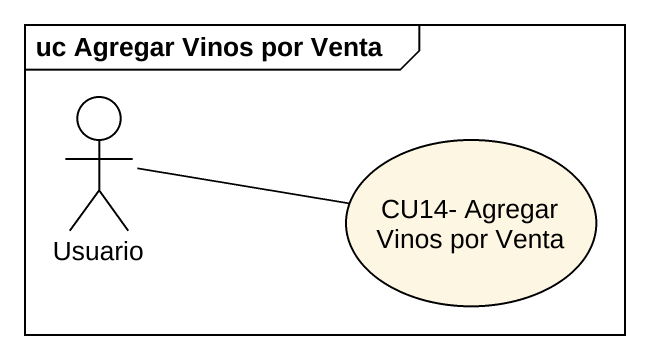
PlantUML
@startuml
mainframe uc Agregar Vinos por Venta
actor Usuario
usecase "CU14- Agregar Vinos por Venta" as CU14_Agregar_Vinos_por_Venta
Usuario -right- CU14_Agregar_Vinos_por_Venta
@enduml
